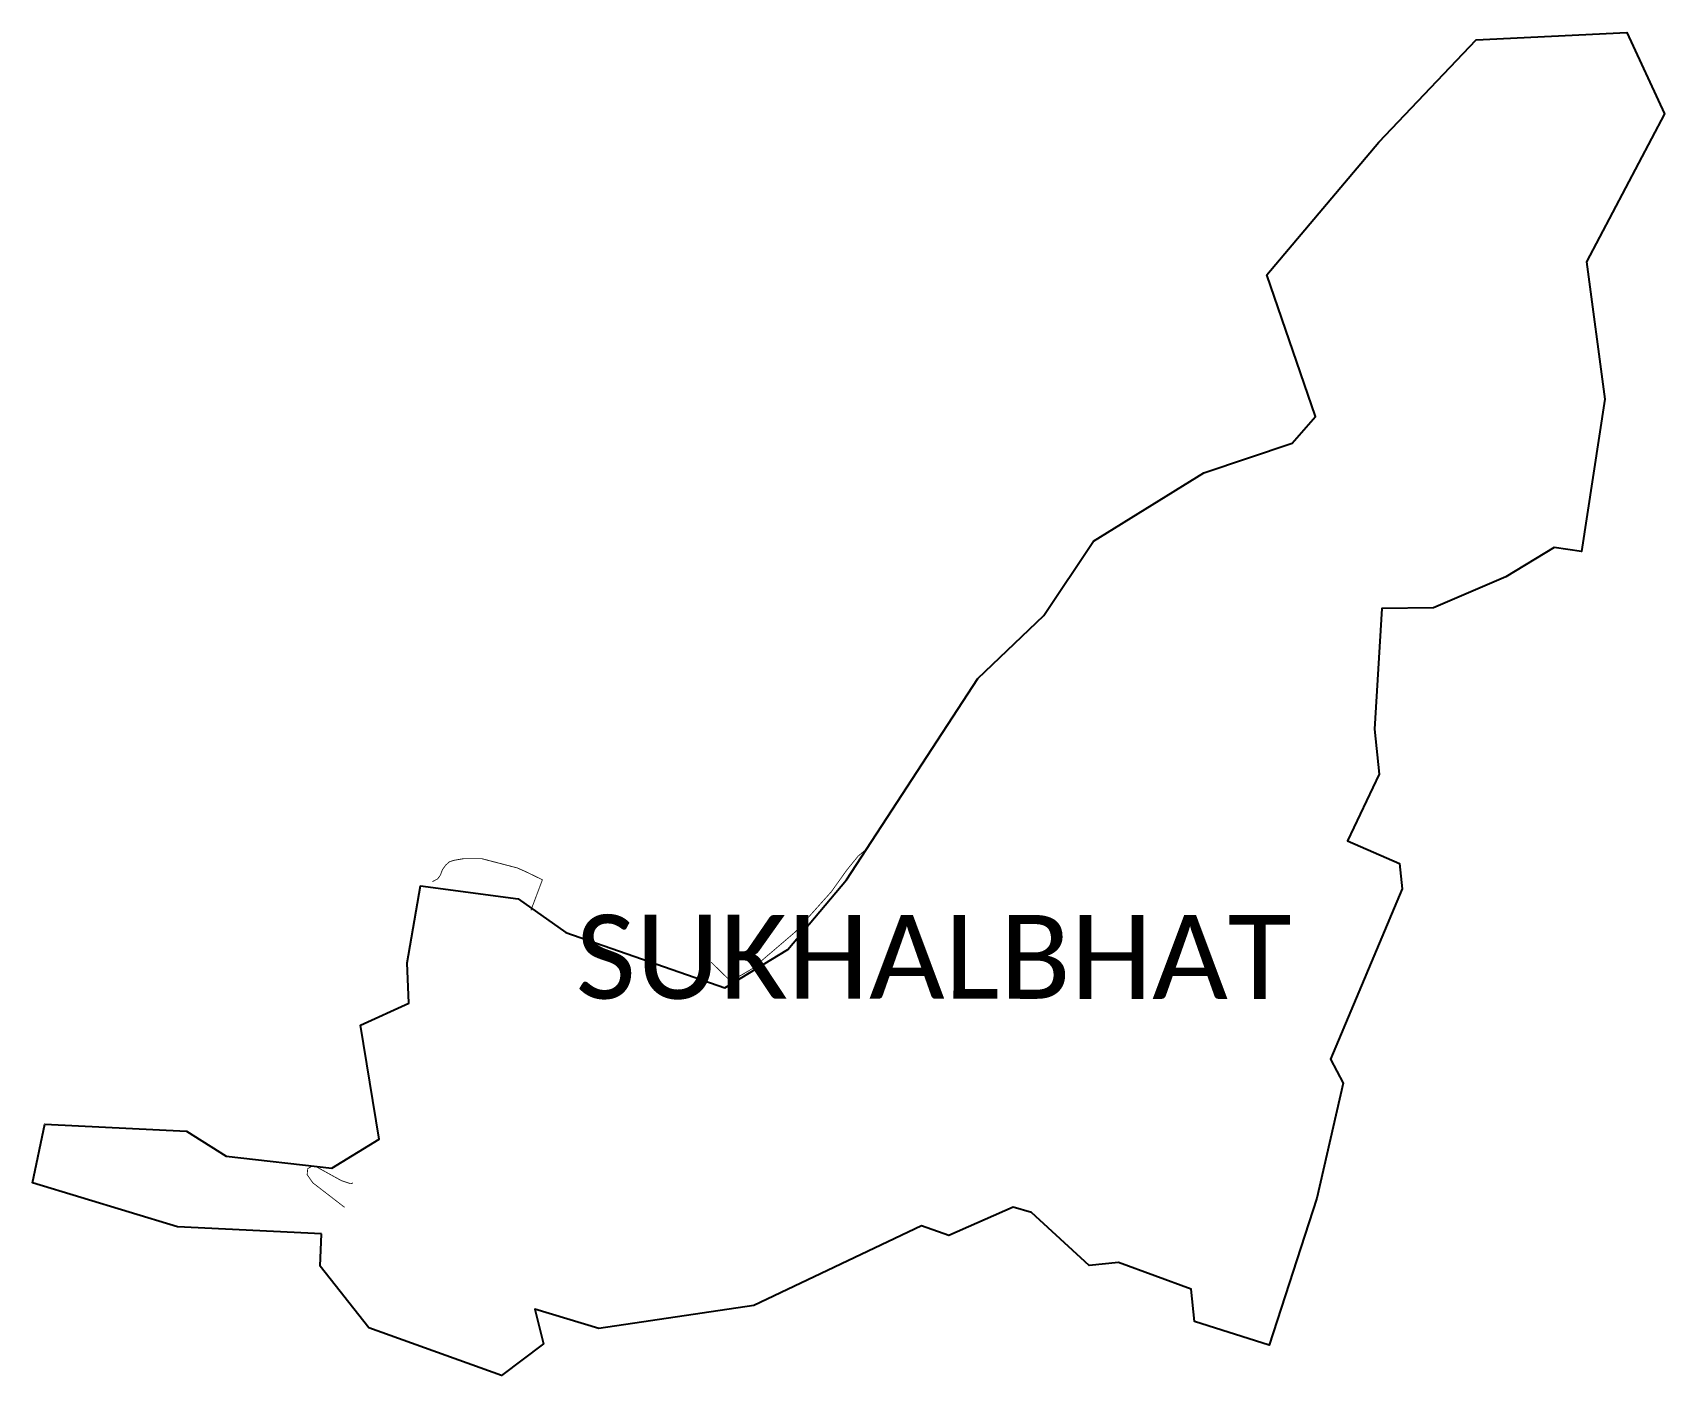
# Model space of a CAD drawing. Header units: metres. Extents: x 355371 to 357333, y 1740928 to 1742543.
import ezdxf

# ---------------------------------------------------------------- set-up
doc = ezdxf.new("R2010")
doc.units = ezdxf.units.M
for name, color, linetype in [('SEAWALL', 170, 'Continuous'), ('village', 3, 'Continuous'), ('VILLAGE NAME', 250, 'Continuous')]:
    doc.layers.add(name, color=color, linetype=linetype)
doc.styles.get("Standard").update_dxf_attribs({"font": 'calibri.ttf'})

msp = doc.modelspace()

# ---------------------------------------------------------------- linework, layer by layer
at = {"layer": 'SEAWALL', "color": 30, "const_width": 1, "flags": 128}
for points in [[(355970.3, 1741487.3), (355984.2, 1741524.2), (355963.5, 1741534.2), (355954, 1741538.4), (355911, 1741549.6), (355889.8, 1741549.6), (355879.1, 1741547.8), (355872.7, 1741546), (355868.1, 1741542), (355863.9, 1741536.2), (355861.5, 1741529.7), (355858.2, 1741525.2), (355852, 1741522)], [(356372.3, 1741559.7), (356363.8, 1741552.6), (356350, 1741535.6), (356331.7, 1741509.9), (356288.3, 1741461.5), (356236.4, 1741417.2), (356210.6, 1741402.1), (356187, 1741425.2)], [(355756.3, 1741159.7), (355753.4, 1741158.8), (355742.1, 1741162.7), (355720.1, 1741174.9), (355711.2, 1741179.8), (355706.1, 1741179.3), (355702, 1741176.9), (355701.3, 1741169.7), (355708.1, 1741159.9), (355729.9, 1741143.1), (355746.2, 1741130.5)]]:
    msp.add_lwpolyline(points, dxfattribs=at)
at = {"layer": 'village', "color": 3, "true_color": 0x00ff00}
msp.add_polyline3d([(355718.5, 1741098.6, 0), (355545.4, 1741106.8, 0), (355371.2, 1741159.7, 0), (355385.7, 1741230.5, 0), (355556.1, 1741222.1, 0), (355603.9, 1741191.9, 0), (355731.1, 1741177.4, 0), (355787.9, 1741212.4, 0), (355765.5, 1741349.3, 0), (355823.7, 1741376, 0), (355821.5, 1741424.5, 0), (355837.6, 1741516.9, 0), (355955.2, 1741501.1, 0), (356012.4, 1741460.8, 0), (356203.5, 1741394.3, 0), (356279.1, 1741440.4, 0), (356349.9, 1741524.1, 0), (356507.8, 1741766, 0), (356587.2, 1741841.8, 0), (356646.9, 1741931.4, 0), (356779.7, 1742013.5, 0), (356885.6, 1742049.2, 0), (356913.8, 1742081.2, 0), (356855.4, 1742251.5, 0), (356990.1, 1742411, 0), (357107.1, 1742533.9, 0), (357288.3, 1742542.5, 0), (357333.3, 1742445, 0), (357239.5, 1742267, 0), (357261.5, 1742101.9, 0), (357233.6, 1741918.8, 0), (357200.9, 1741923.5, 0), (357142.5, 1741888.5, 0), (357055.8, 1741851.2, 0), (356993.4, 1741850.1, 0), (356984.6, 1741705.4, 0), (356990.3, 1741651.3, 0), (356952.3, 1741570.8, 0), (357014.6, 1741543.9, 0), (357018.1, 1741513.2, 0), (356931.9, 1741308.4, 0), (356947.1, 1741279.8, 0), (356915.4, 1741141.3, 0), (356858.2, 1740964.7, 0), (356768.2, 1740993.2, 0), (356764.3, 1741032.1, 0), (356676.8, 1741063.9, 0), (356641.5, 1741060.4, 0), (356572.3, 1741124.1, 0), (356550.2, 1741130.7, 0), (356472.9, 1741096.5, 0), (356440, 1741108, 0), (356238.5, 1741012.6, 0), (356052.2, 1740984.9, 0), (355975.1, 1741008.1, 0), (355985.6, 1740966.2, 0), (355935.2, 1740928.4, 0), (355775.3, 1740985.4, 0), (355717, 1741059.6, 0)], close=True, dxfattribs=at)

# ---------------------------------------------------------------- texts
at = {"layer": 'VILLAGE NAME', "insert": (356024.3, 1741482.1), "char_height": 100.855, "attachment_point": 1, "rotation": 359.9793}
msp.add_mtext_dynamic_manual_height_columns('{\\fCalibri|b0|i0|c0|p34;SUKHALBHAT}', width=995.212, gutter_width=504.3, heights=[0], dxfattribs=at)

doc.saveas('drawing.dxf')
